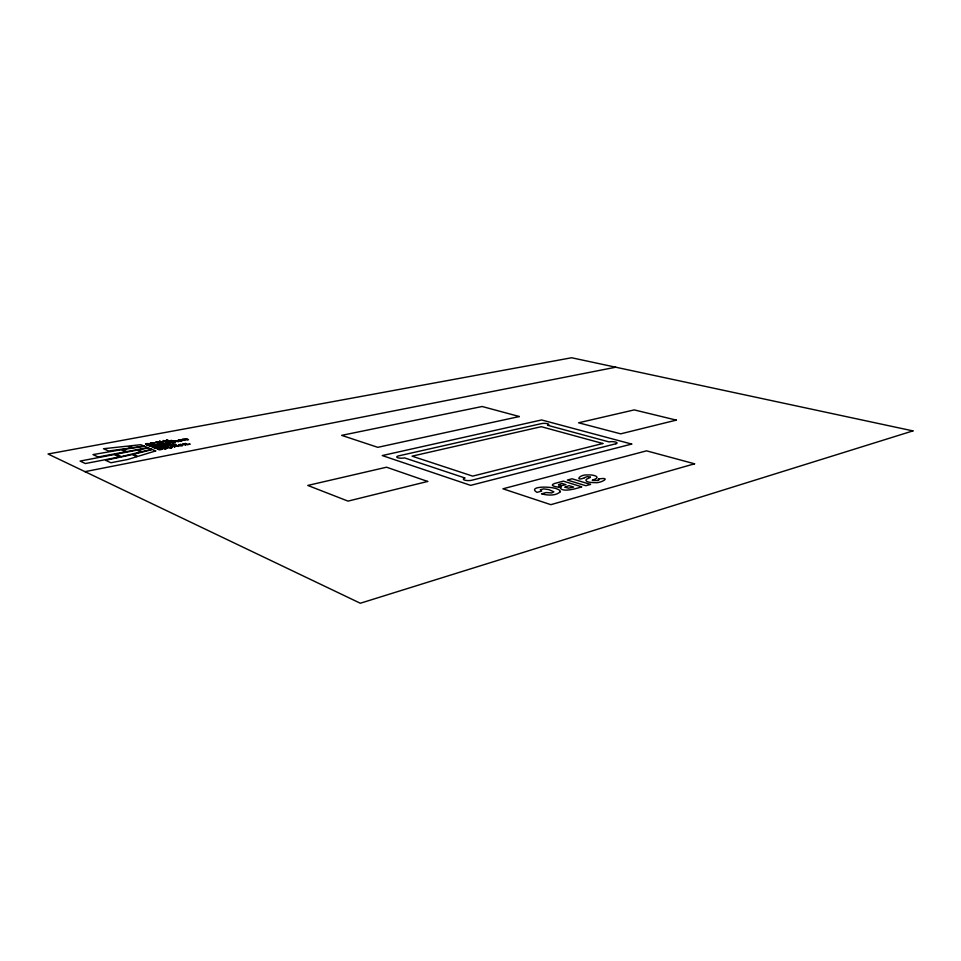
<?xml version="1.0" encoding="UTF-8"?>
<svg xmlns="http://www.w3.org/2000/svg" width="961" height="961" viewBox="0 0 961 961"><rect width="100%" height="100%" fill="white"/><g stroke="black" fill="none" stroke-linecap="round" stroke-linejoin="round"><path stroke-width="1.44" d="M565.056 487.107L568.996 485.641L573.681 487.095L568.492 488.152L565.08 487.251M584.396 477.629L587.255 476.644L590.39 477.028M558.521 484.608L561.957 483.431L565.993 484.692L561.656 485.605L558.545 484.909M592.384 480.104C603.136 476.968 592.469 474.362 587.832 474.986C579.579 474.073 574.234 481.737 584.42 477.869M560.059 487.347C558.161 487.203 547.986 485.93 554.461 483.539A13.838 4.072 1.4 0 1 555.062 483.371L563.338 481.137L581.765 486.843C577.957 488.08 561.512 493.257 560.059 487.347A6.871 2.03 1.4 0 1 561.356 486.746M590.402 477.401L587.399 478.806A13.442 3.88 1.8 0 0 586.234 479.383C584.048 482.29 592.553 482.71 594.847 482.59C600.361 483.707 612.914 476.524 598.379 479.034M597.718 480.476L592.408 480.416M158.217 443.97L157.628 444.39L159.97 444.919M156.439 441.94C167.658 443.682 150.096 443.153 157.16 441.688M178.65 439.934L177.773 440.51L181.064 440.931M171.382 447.598L172.019 447.225L170.626 446.264C176.043 447.586 168.019 448.703 166.914 446.973L170.517 447.718M150.973 442.805L150.036 443.393L153.039 443.85M181.749 445.604C186.626 445.111 173.905 446.3 180.055 444.475M153.628 443.778L154.421 443.333L151.454 442.877M160.583 444.835L162.001 444.45L160.427 444.859M160.631 446.553L161.364 446.264L158.517 446.336L163.766 446.769L161.004 445.868L157.652 446.336L160.907 447.321L159.826 446.877M84.976 471.659L615.749 367.21M165.857 448.667C169.004 447.009 159.202 447.97 165.1 448.739M171.538 447.742L170.71 447.862M181.209 440.907L182.109 440.45L179.13 440.006M158.361 443.946L160.775 443.85L158.949 443.862M156.571 441.916L158.973 441.82L157.424 441.82M168.499 445.88L170.289 445.219L167.658 445.928L165.232 445.207L169.052 444.655L167.226 444.523M165.712 448.691C154.373 447.898 174.265 446.493 165.184 448.895M153.243 443.994C158.961 442.348 146.108 442.661 152.883 443.862M180.992 441.099C186.578 439.357 173.641 439.958 180.776 440.967M167.082 444.691L165.881 445.159L168.271 445.736M160.127 444.907L156.943 444.39L158.949 443.706M159.346 448.451L157.316 449.135L159.55 449.88L162.433 449.243L157.976 449.099L161.196 448.583L159.478 448.595M181.136 445.688C174.938 445.327 184.344 443.922 180.188 444.619M558.809 486.927L558.906 486.927A6.066 1.778 1.3 0 0 561.14 486.674L561.356 486.746M165.592 441.015L163.646 440.679L167.947 441.207L162.998 440.57L163.875 441.976L164.163 441.435M171.623 440.342L169.064 440.991L166.421 439.934L169.352 440.775M598.739 478.998A4 1.153 1.8 0 1 597.526 480.392M170.325 442.781L165.256 442.504C166.301 444.234 174.349 443.129 168.932 441.808L170.313 442.745M560.395 491.672C555.806 496.152 547.446 495.408 541.499 493.834L546.208 492.537L551.674 492.945L553.86 491.828L548.755 489.581L543.686 488.873L540.262 489.75L541.728 491.083L537.019 492.368C525.235 485.401 559.422 485.569 560.395 491.672M175.154 441.904L172.079 442.36L174.349 442.384A3.315 0.829 -3.2 0 0 174.938 442.264L175.779 441.808L171.418 441.64L174.289 441.195L172.512 441.111A2.475 0.613 -3.2 0 0 171.19 441.387L172.283 441.94A2.439 0.601 -3.2 0 0 172.788 441.892L175.142 441.868M158.397 447.55L155.43 448.367L152.763 447.261L156.03 446.805L158.385 447.586M149.532 444.378L146.384 444.859L148.679 444.871A3.363 0.829 -3.4 0 0 149.279 444.763L150.168 444.282L145.796 444.15L148.715 443.67L146.913 443.586A2.511 0.625 -3.4 0 0 145.555 443.862L146.637 444.426A2.475 0.613 -3.5 0 0 147.141 444.378L149.532 444.378M156.223 447.153L153.628 447.273L156.211 447.129M157.736 447.622L154.781 447.742L157.712 447.658M173.076 443.393L172.379 444.198L175.875 444.45L172.163 444.366L172.295 445.135L169.604 444.054L171.502 444.475L173.076 443.393M912.95 430.9L360.315 603.244L48.05 454L571.615 357.756L912.95 430.9M136.93 456.667L127.861 459.454L110.947 462.746L105.53 460.283L132.137 454.601L136.93 456.667M155.694 450.925L137.988 456.343L133.279 454.313L152.367 449.532L155.694 450.925M694.575 463.803L550.845 504.669L502.939 488.801L646.537 450.841L694.575 463.803M590.498 484.416L585.802 485.725L567.374 480.044L572.059 478.782L590.498 484.416M631.701 444.078L470.614 485.365L382.25 455.562L541.62 419.957L631.701 444.078M615.869 443.766L471.743 480.248A5.069 1.466 0.1 0 1 464.571 480.092A5.069 1.466 0.1 0 1 465.064 478.025L404.533 457.88A4.805 1.309 -0.7 0 1 397.782 457.748A4.805 1.309 -0.7 0 1 398.575 455.898L541.427 423.621A4.361 1.081 1 0 1 547.59 423.741A4.361 1.081 1 0 1 547.53 425.267L609.106 441.928A4.601 1.201 1.8 0 1 615.605 442.06A4.601 1.201 1.8 0 1 615.869 443.766M602.823 443.501L472.668 476.115L412.053 456.163L541.271 426.696L602.823 443.501M427.681 481.449L348.014 501.113L307.784 485.437L386.55 467.214L427.681 481.449M676.328 420.113L620.686 433.843L578.558 422.792L634.248 409.903L676.328 420.113M141.015 451.874L121.386 456.607L115.993 454.229L136.955 450.144L141.015 451.874M151.766 449.292L142.156 451.598L138.18 449.916L148.474 447.91L151.766 449.292M519.336 416.533L377.793 447.333L341.66 435.369L482.146 406.503L519.336 416.533M172.788 445.856L174.926 447.057L173.328 446.072L178.626 446.348L175.899 445.255L177.509 446.24L172.788 445.856M182.986 443.886L185.713 444.979L182.986 443.886M185.161 443.477L187.335 444.667L190.17 444.114L187.611 444.438L185.161 443.477M119.428 456.98L85.361 463.538L80.087 461.076L114.035 454.601L119.428 456.98M156.307 445.472L151.033 445.195L153.676 446.288L152.138 445.303L157.412 445.58L154.18 444.595L156.307 445.472M166.601 443.658L164.295 444.102L161.34 443.237L164.007 444.318L166.601 443.658M187.431 439.549L182.218 439.285L184.908 440.342L183.323 439.393L188.524 439.657L185.269 438.709L187.431 439.549M152.018 446.601L148.799 445.616L152.018 446.601M178.253 441.616L175.01 440.655L178.253 441.616M115.02 453.796L98.238 456.992L92.977 454.601L121.002 449.784L125.675 451.802L115.02 453.796M163.046 445.303L165.736 446.397L163.046 445.303M162.757 442.18L159.538 441.219L162.757 442.18M147.874 447.658L126.924 451.574L122.335 449.592L144.606 446.3L147.874 447.658M131.489 447.826L108.737 451.033L103.488 448.727L127.513 446.132L131.489 447.826M144.018 446.048L132.81 447.634L128.918 445.988L140.786 444.703L144.018 446.048"/></g></svg>
